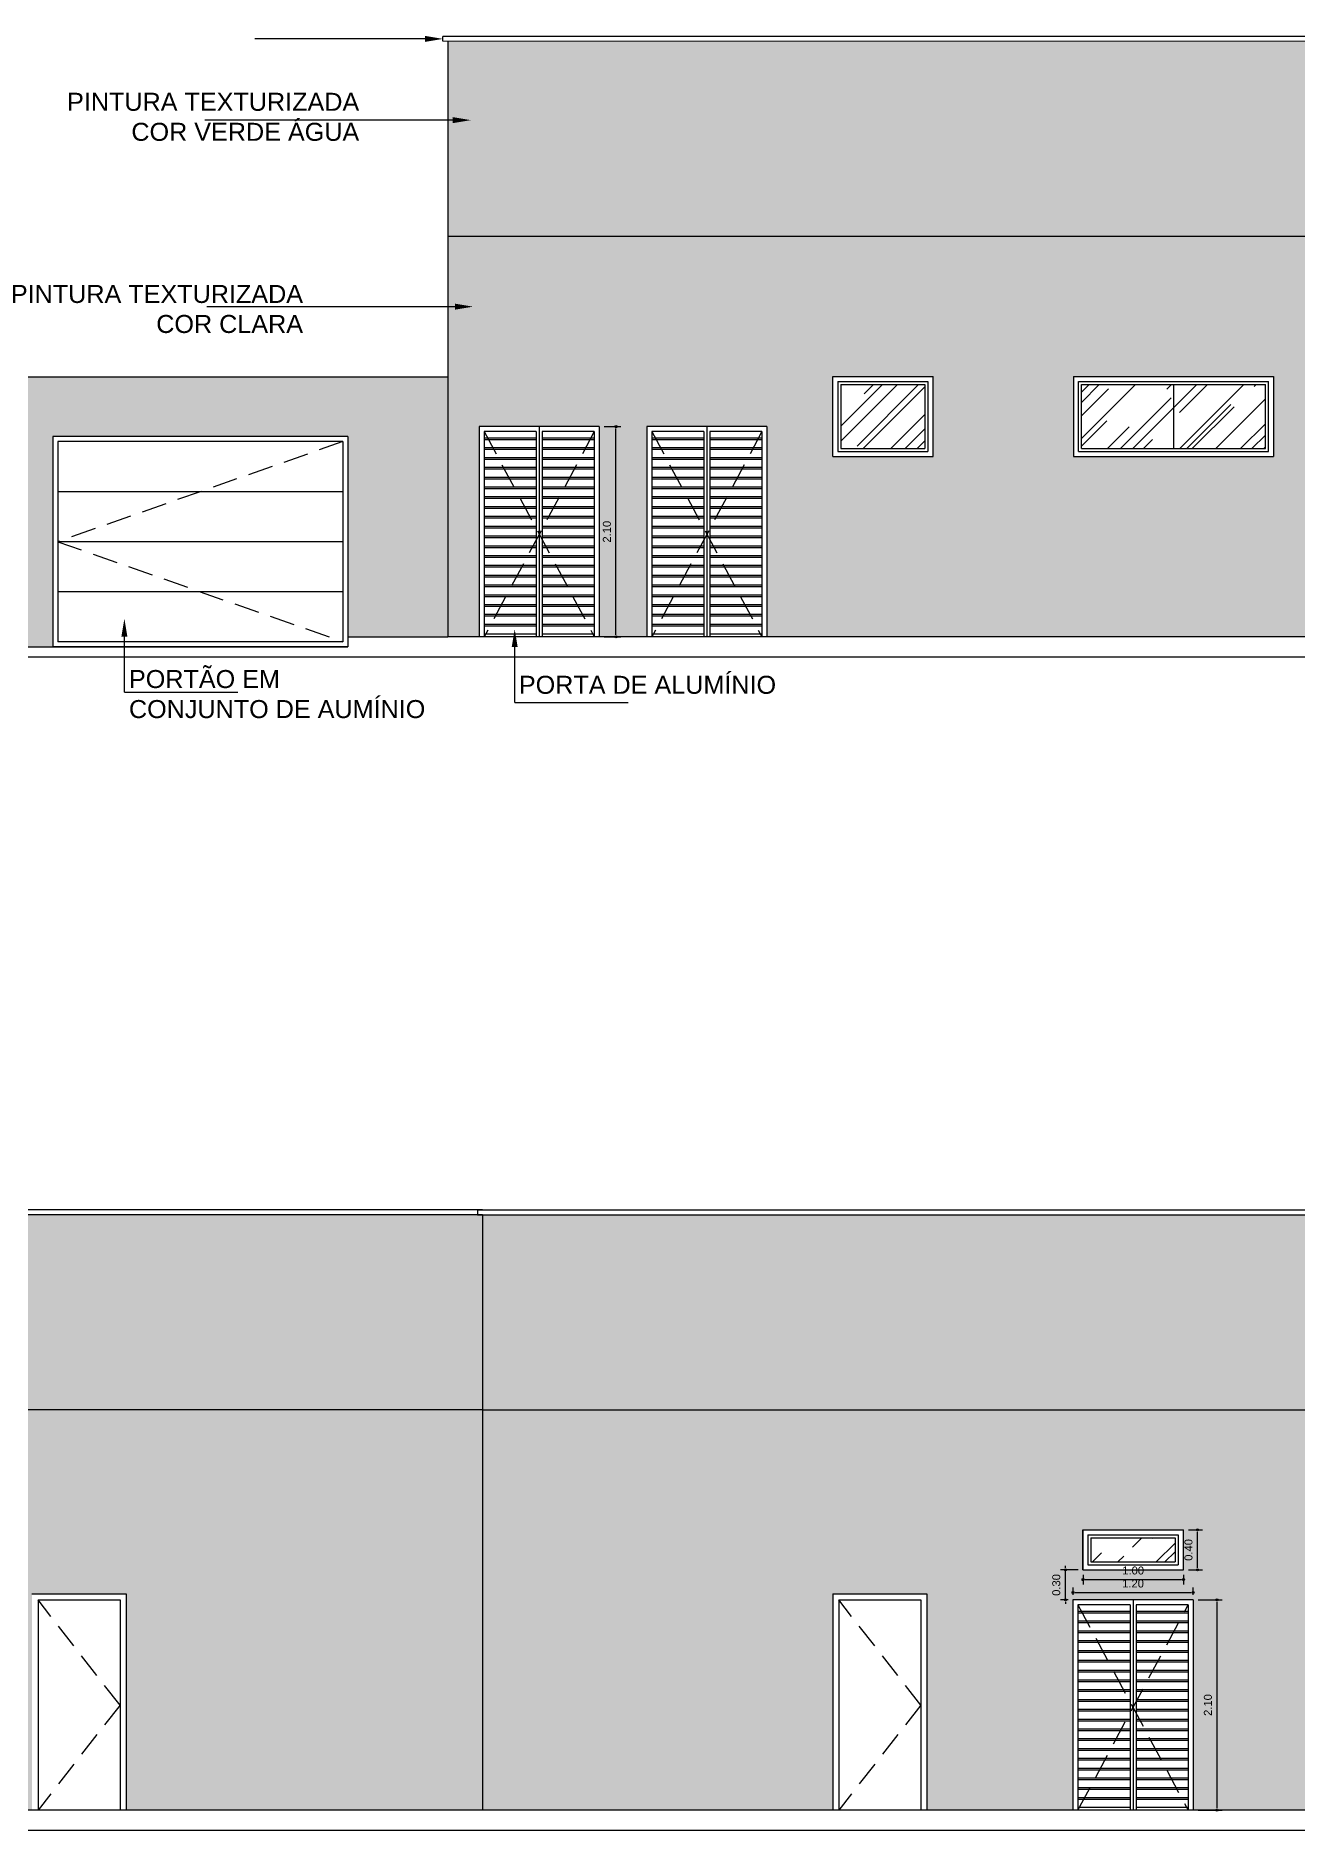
# Model space of a CAD drawing. Header units: millimetres. Extents: x 2125 to 3408, y 1171 to 1686.
# Drawn here: x 2676.11 to 2688.71, y 1492.64 to 1510.57 of the extents above; entities that cross this region are included whole.
import ezdxf

# ---------------------------------------------------------------- set-up
doc = ezdxf.new("R2010")
doc.units = ezdxf.units.MM
doc.linetypes.add('HIDDEN', pattern=[0.375, 0.25, -0.125])
for name, color, linetype in [('ESQUADRIA', 3, 'Continuous'), ('ESQUADRIAS', 7, 'Continuous'), ('Esquadrias_Portas', 2, 'Continuous'), ('LAYOUT', 7, 'Continuous'), ('Layout_Granito', 3, 'Continuous'), ('PAREDE', 4, 'Continuous'), ('TEXTO02', 3, 'Continuous')]:
    doc.layers.add(name, color=color, linetype=linetype)
doc.styles.add('ROMANS', font='arial.ttf')
doc.styles.get("Standard").update_dxf_attribs({"font": 'arial.ttf'})
doc.dimstyles.new('ESCALA 50', dxfattribs={"dimtxt": 0.08, "dimasz": 0.02, "dimexe": 0.05, "dimexo": 0.05, "dimgap": 0.05, "dimtad": 1, "dimlfac": -10, "dimzin": 1, "dimdsep": 46, "dimtxsty": 'ROMANS', "dimblk1": 'PPC', "dimblk2": 'PPC', "dimsah": 1, "dimcen": 0.02, "dimclrd": 7, "dimclre": 7, "dimclrt": 3, "dimadec": 0, "dimazin": 0, "dimtfac": 1, "dimtix": 1, "dimtmove": 1, "dimatfit": 3, "dimldrblk": 'PPC', "dimfxl": 0, "dimtolj": 1, "dimtzin": 12, "dimarcsym": 0})
pattern_1 = [(45, (20.05202, -0.50708), (0.32328922, 0.862104588), [5.715, -0.762, 1.905, -0.381]), (45, (20.27563, -0.01406), (-0.6277199, 0.088904536), [1.143, -0.12573, 2.286, -0.28575]), (45, (19.95773, -0.14338), (1.220416807, 1.581423103), [3.048, -0.5334, 1.524, -0.381])]

# ---------------------------------------------------------------- blocks, each defined once
blk = doc.blocks.new('PPC')
at = {"color": 2}
blk.add_circle((0, 0), 0.5, dxfattribs=at)
blk = doc.blocks.new('*D1138')
at = {"color": 7, "lineweight": -2, "transparency": 16777216}
for p, q in [((2681.79, 1506.663), (2681.957, 1506.663)), ((2681.907, 1504.583), (2681.907, 1506.643)), ((2681.79, 1504.563), (2681.957, 1504.563))]:
    blk.add_line(p, q, dxfattribs=at)
at = {"layer": 'DEFPOINTS', "color": 0, "transparency": 16777216}
for p in [(2681.74, 1506.663), (2681.907, 1506.663), (2681.74, 1504.563)]:
    blk.add_point(p, dxfattribs=at)
at = {"color": 7, "lineweight": -2, "transparency": 16777216, "xscale": 0.02, "yscale": 0.02, "zscale": 0.02}
for p, rotation in [((2681.907, 1506.663), 90), ((2681.907, 1504.563), 270)]:
    blk.add_blockref('PPC', p, dxfattribs=dict(at, rotation=rotation))
at = {"color": 3, "transparency": 16777216, "insert": (2681.816, 1505.613), "char_height": 0.08, "attachment_point": 5, "rotation": 90, "style": 'ROMANS'}
blk.add_mtext('\\A1;2.10', dxfattribs=at)
blk = doc.blocks.new('*D1139')
at = {"color": 7, "lineweight": -2, "transparency": 16777216}
for p, q in [((2687.724, 1494.936), (2687.963, 1494.936)), ((2687.913, 1492.856), (2687.913, 1494.916)), ((2687.724, 1492.836), (2687.963, 1492.836))]:
    blk.add_line(p, q, dxfattribs=at)
at = {"layer": 'DEFPOINTS', "color": 0, "transparency": 16777216}
for p in [(2687.674, 1494.936), (2687.913, 1494.936), (2687.674, 1492.836)]:
    blk.add_point(p, dxfattribs=at)
at = {"color": 7, "lineweight": -2, "transparency": 16777216, "xscale": 0.02, "yscale": 0.02, "zscale": 0.02}
for p, rotation in [((2687.913, 1494.936), 90), ((2687.913, 1492.836), 270)]:
    blk.add_blockref('PPC', p, dxfattribs=dict(at, rotation=rotation))
at = {"color": 3, "transparency": 16777216, "insert": (2687.822, 1493.886), "char_height": 0.08, "attachment_point": 5, "rotation": 90, "style": 'ROMANS'}
blk.add_mtext('\\A1;2.10', dxfattribs=at)
blk = doc.blocks.new('*D1140')
at = {"color": 7, "lineweight": -2, "transparency": 16777216}
for p, q in [((2686.398, 1495.256), (2686.398, 1495.276)), ((2686.524, 1495.236), (2686.348, 1495.236)), ((2686.398, 1494.936), (2686.398, 1495.236)), ((2686.424, 1494.936), (2686.348, 1494.936)), ((2686.398, 1494.916), (2686.398, 1494.896))]:
    blk.add_line(p, q, dxfattribs=at)
at = {"layer": 'DEFPOINTS', "color": 0, "transparency": 16777216}
for p in [(2686.398, 1495.236), (2686.574, 1495.236), (2686.474, 1494.936)]:
    blk.add_point(p, dxfattribs=at)
at = {"color": 7, "lineweight": -2, "transparency": 16777216, "xscale": 0.02, "yscale": 0.02, "zscale": 0.02}
for p, rotation in [((2686.398, 1495.236), 270), ((2686.398, 1494.936), 90)]:
    blk.add_blockref('PPC', p, dxfattribs=dict(at, rotation=rotation))
at = {"color": 3, "transparency": 16777216, "insert": (2686.307, 1495.086), "char_height": 0.08, "attachment_point": 5, "rotation": 90, "style": 'ROMANS'}
blk.add_mtext('\\A1;0.30', dxfattribs=at)
blk = doc.blocks.new('*D1141')
at = {"color": 7, "lineweight": -2, "transparency": 16777216}
for p, q in [((2687.627, 1495.636), (2687.769, 1495.636)), ((2687.719, 1495.256), (2687.719, 1495.616)), ((2687.627, 1495.236), (2687.769, 1495.236))]:
    blk.add_line(p, q, dxfattribs=at)
at = {"layer": 'DEFPOINTS', "color": 0, "transparency": 16777216}
for p in [(2687.577, 1495.636), (2687.719, 1495.636), (2687.577, 1495.236)]:
    blk.add_point(p, dxfattribs=at)
at = {"color": 7, "lineweight": -2, "transparency": 16777216, "xscale": 0.02, "yscale": 0.02, "zscale": 0.02}
for p, rotation in [((2687.719, 1495.636), 90), ((2687.719, 1495.236), 270)]:
    blk.add_blockref('PPC', p, dxfattribs=dict(at, rotation=rotation))
at = {"color": 3, "transparency": 16777216, "insert": (2687.628, 1495.436), "char_height": 0.08, "attachment_point": 5, "rotation": 90, "style": 'ROMANS'}
blk.add_mtext('\\A1;0.40', dxfattribs=at)
blk = doc.blocks.new('*D1142')
at = {"color": 7, "lineweight": -2, "transparency": 16777216}
for p, q in [((2686.574, 1495.186), (2686.574, 1495.089)), ((2686.594, 1495.139), (2687.557, 1495.139)), ((2687.577, 1495.186), (2687.577, 1495.089))]:
    blk.add_line(p, q, dxfattribs=at)
at = {"layer": 'DEFPOINTS', "color": 0, "transparency": 16777216}
for p in [(2686.574, 1495.236), (2687.577, 1495.236), (2687.577, 1495.139)]:
    blk.add_point(p, dxfattribs=at)
at = {"color": 7, "lineweight": -2, "transparency": 16777216, "xscale": 0.02, "yscale": 0.02, "zscale": 0.02, "rotation": 180}
blk.add_blockref('PPC', (2686.574, 1495.139), dxfattribs=at)
at = {"color": 7, "lineweight": -2, "transparency": 16777216, "xscale": 0.02, "yscale": 0.02, "zscale": 0.02}
blk.add_blockref('PPC', (2687.577, 1495.139), dxfattribs=at)
at = {"color": 3, "transparency": 16777216, "insert": (2687.075, 1495.23), "char_height": 0.08, "attachment_point": 5, "style": 'ROMANS'}
blk.add_mtext('\\A1;1.00', dxfattribs=at)
blk = doc.blocks.new('*D1143')
at = {"color": 7, "lineweight": -2, "transparency": 16777216}
for p, q in [((2686.474, 1494.986), (2686.474, 1495.06)), ((2686.494, 1495.01), (2687.654, 1495.01)), ((2687.674, 1494.986), (2687.674, 1495.06))]:
    blk.add_line(p, q, dxfattribs=at)
at = {"layer": 'DEFPOINTS', "color": 0, "transparency": 16777216}
for p in [(2686.474, 1494.936), (2687.674, 1495.01), (2687.674, 1494.936)]:
    blk.add_point(p, dxfattribs=at)
at = {"color": 7, "lineweight": -2, "transparency": 16777216, "xscale": 0.02, "yscale": 0.02, "zscale": 0.02, "rotation": 180}
blk.add_blockref('PPC', (2686.474, 1495.01), dxfattribs=at)
at = {"color": 7, "lineweight": -2, "transparency": 16777216, "xscale": 0.02, "yscale": 0.02, "zscale": 0.02}
blk.add_blockref('PPC', (2687.674, 1495.01), dxfattribs=at)
at = {"color": 3, "transparency": 16777216, "insert": (2687.074, 1495.1), "char_height": 0.08, "attachment_point": 5, "style": 'ROMANS'}
blk.add_mtext('\\A1;1.20', dxfattribs=at)

msp = doc.modelspace()

# ---------------------------------------------------------------- hatches: boundary and pattern name
at = {"transparency": 33554559}
h = msp.add_hatch(color=134, dxfattribs=at)
h.dxf.hatch_style = 1
h.paths.add_polyline_path([(2725.0278, 1510.5097), (2720.6278, 1510.5097), (2720.6278, 1508.563), (2725.0278, 1508.563)])
h.paths.add_polyline_path([(2713.6278, 1510.513), (2680.2278, 1510.5141), (2680.2278, 1508.563), (2713.6278, 1508.563)])
at = {"true_color": 0xe6e6e6, "transparency": 33554559}
h = msp.add_hatch(color=254, dxfattribs=at)
h.dxf.hatch_style = 1
h.paths.add_polyline_path([(2713.6278, 1504.563), (2713.6278, 1508.563), (2680.2278, 1508.563), (2680.2278, 1504.563), (2680.5403, 1504.563), (2680.5403, 1506.663), (2681.7403, 1506.663), (2681.7403, 1504.563), (2682.2153, 1504.563), (2682.2153, 1506.663), (2683.4153, 1506.663), (2683.4153, 1504.563)])
h.paths.add_polyline_path([(2707.1778, 1506.363), (2707.1778, 1507.163), (2709.1778, 1507.163), (2709.1778, 1506.363)], flags=16)
h.paths.add_polyline_path([(2707.2278, 1506.413), (2707.2278, 1507.113), (2709.1278, 1507.113), (2709.1278, 1506.413)], flags=0)
h.paths.add_polyline_path([(2707.2578, 1506.443), (2707.2578, 1507.083), (2709.0978, 1507.083), (2709.0978, 1506.443)], flags=0)
h.paths.add_polyline_path([(2705.5778, 1506.363), (2703.5778, 1506.363), (2703.5778, 1507.163), (2705.5778, 1507.163)], flags=16)
h.paths.add_polyline_path([(2705.5278, 1506.413), (2703.6278, 1506.413), (2703.6278, 1507.113), (2705.5278, 1507.113)], flags=0)
h.paths.add_polyline_path([(2705.4978, 1506.443), (2703.6578, 1506.443), (2703.6578, 1507.083), (2705.4978, 1507.083)], flags=0)
h.paths.add_polyline_path([(2710.3278, 1506.363), (2710.3278, 1507.163), (2712.3278, 1507.163), (2712.3278, 1506.363)], flags=16)
h.paths.add_polyline_path([(2710.3778, 1506.413), (2710.3778, 1507.113), (2712.2778, 1507.113), (2712.2778, 1506.413)], flags=0)
h.paths.add_polyline_path([(2710.4078, 1506.443), (2710.4078, 1507.083), (2712.2478, 1507.083), (2712.2478, 1506.443)], flags=0)
h.paths.add_polyline_path([(2702.8278, 1506.363), (2700.8278, 1506.363), (2700.8278, 1507.163), (2702.8278, 1507.163)], flags=16)
h.paths.add_polyline_path([(2702.7778, 1506.413), (2700.8778, 1506.413), (2700.8778, 1507.113), (2702.7778, 1507.113)], flags=0)
h.paths.add_polyline_path([(2702.7478, 1506.443), (2700.9078, 1506.443), (2700.9078, 1507.083), (2702.7478, 1507.083)], flags=0)
h.paths.add_polyline_path([(2700.0778, 1506.363), (2698.0778, 1506.363), (2698.0778, 1507.163), (2700.0778, 1507.163)], flags=16)
h.paths.add_polyline_path([(2700.0278, 1506.413), (2698.1278, 1506.413), (2698.1278, 1507.113), (2700.0278, 1507.113)], flags=0)
h.paths.add_polyline_path([(2699.9978, 1506.443), (2698.1578, 1506.443), (2698.1578, 1507.083), (2699.9978, 1507.083)], flags=0)
h.paths.add_polyline_path([(2697.3278, 1506.363), (2695.3278, 1506.363), (2695.3278, 1507.163), (2697.3278, 1507.163)], flags=16)
h.paths.add_polyline_path([(2697.2778, 1506.413), (2695.3778, 1506.413), (2695.3778, 1507.113), (2697.2778, 1507.113)], flags=0)
h.paths.add_polyline_path([(2697.2478, 1506.443), (2695.4078, 1506.443), (2695.4078, 1507.083), (2697.2478, 1507.083)], flags=0)
h.paths.add_polyline_path([(2694.5778, 1506.363), (2692.5778, 1506.363), (2692.5778, 1507.163), (2694.5778, 1507.163)], flags=16)
h.paths.add_polyline_path([(2694.5278, 1506.413), (2692.6278, 1506.413), (2692.6278, 1507.113), (2694.5278, 1507.113)], flags=0)
h.paths.add_polyline_path([(2694.4978, 1506.443), (2692.6578, 1506.443), (2692.6578, 1507.083), (2694.4978, 1507.083)], flags=0)
h.paths.add_polyline_path([(2691.8278, 1506.363), (2689.8278, 1506.363), (2689.8278, 1507.163), (2691.8278, 1507.163)], flags=16)
h.paths.add_polyline_path([(2691.7778, 1506.413), (2689.8778, 1506.413), (2689.8778, 1507.113), (2691.7778, 1507.113)], flags=0)
h.paths.add_polyline_path([(2691.7478, 1506.443), (2689.9078, 1506.443), (2689.9078, 1507.083), (2691.7478, 1507.083)], flags=0)
h.paths.add_polyline_path([(2688.4778, 1506.363), (2686.4778, 1506.363), (2686.4778, 1507.163), (2688.4778, 1507.163)], flags=16)
h.paths.add_polyline_path([(2688.4278, 1506.413), (2686.5278, 1506.413), (2686.5278, 1507.113), (2688.4278, 1507.113)], flags=0)
h.paths.add_polyline_path([(2688.3978, 1506.443), (2686.5578, 1506.443), (2686.5578, 1507.083), (2688.3978, 1507.083)], flags=0)
h.paths.add_polyline_path([(2685.0778, 1506.363), (2684.0745, 1506.363), (2684.0745, 1507.163), (2685.0778, 1507.163)], flags=16)
h.paths.add_polyline_path([(2685.0245, 1506.413), (2684.1245, 1506.413), (2684.1245, 1507.113), (2685.0245, 1507.113)], flags=0)
h.paths.add_polyline_path([(2684.9945, 1506.443), (2684.1545, 1506.443), (2684.1545, 1507.083), (2684.9945, 1507.083)], flags=0)
h.paths.add_polyline_path([(2720.6278, 1504.563), (2720.6278, 1508.563), (2713.6278, 1508.563), (2713.6278, 1504.563)])
h.paths.add_polyline_path([(2714.1778, 1506.363), (2714.1778, 1507.163), (2716.1778, 1507.163), (2716.1778, 1506.363)], flags=16)
h.paths.add_polyline_path([(2714.2278, 1506.413), (2714.2278, 1507.113), (2716.1278, 1507.113), (2716.1278, 1506.413)], flags=0)
h.paths.add_polyline_path([(2714.2578, 1506.443), (2714.2578, 1507.083), (2716.0978, 1507.083), (2716.0978, 1506.443)], flags=0)
h.paths.add_polyline_path([(2716.9278, 1506.363), (2716.9278, 1507.163), (2718.9278, 1507.163), (2718.9278, 1506.363)], flags=16)
h.paths.add_polyline_path([(2716.9778, 1506.413), (2716.9778, 1507.113), (2718.8778, 1507.113), (2718.8778, 1506.413)], flags=0)
h.paths.add_polyline_path([(2717.0078, 1506.443), (2717.0078, 1507.083), (2718.8478, 1507.083), (2718.8478, 1506.443)], flags=0)
h.paths.add_polyline_path([(2720.6278, 1508.563), (2720.6278, 1506.663), (2725.0278, 1506.663), (2725.0278, 1508.563)])
h = msp.add_hatch(color=254, dxfattribs=at)
h.dxf.hatch_style = 1
h.paths.add_polyline_path([(2674.3736, 1495.4356), (2668.3686, 1495.4356), (2668.3686, 1492.7356), (2673.3736, 1492.7356), (2673.3736, 1492.8356), (2674.3736, 1492.8356)])
h.paths.add_polyline_path([(2692.3486, 1495.4356), (2689.7736, 1495.4356), (2689.7736, 1492.8356), (2690.7736, 1492.8356), (2690.7736, 1492.7356), (2692.3486, 1492.7356)])
h.paths.add_polyline_path([(2703.5385, 1496.2856), (2700.9635, 1496.2856), (2700.9635, 1495.4356), (2700.9635, 1492.7356), (2702.5385, 1492.7356), (2702.5385, 1492.8356), (2703.5385, 1492.8356)])
h.paths.add_polyline_path([(2724.9435, 1495.4356), (2718.9385, 1495.4356), (2718.9385, 1492.8356), (2719.9385, 1492.8356), (2719.9385, 1492.7356), (2724.9435, 1492.7356)])
h.paths.add_polyline_path([(2676.2778, 1506.563), (2679.2278, 1506.563), (2679.2278, 1504.563), (2680.2278, 1504.563), (2680.2278, 1507.163), (2672.6128, 1507.163), (2672.6128, 1504.463), (2676.2778, 1504.463)])
h.paths.add_polyline_path([(2726.6028, 1507.163), (2725.0278, 1507.163), (2725.0278, 1506.663), (2725.0278, 1504.563), (2726.0278, 1504.563), (2726.0278, 1504.463), (2726.6028, 1504.463)])
h.paths.add_polyline_path([(2699.7184, 1494.9795), (2702.7287, 1494.9795), (2702.7287, 1495.6536), (2699.7184, 1495.6536)], flags=9)
h.paths.add_polyline_path([(2672.5944, 1506.6552), (2676.0829, 1506.6552), (2676.0829, 1506.9346), (2672.5944, 1506.9346)], flags=9)
h.paths.add_polyline_path([(2672.5578, 1506.3342), (2675.8789, 1506.3342), (2675.8789, 1506.7408), (2672.5578, 1506.7408)], flags=9)
h.paths.add_polyline_path([(2672.6893, 1505.5205), (2675.9263, 1505.5205), (2675.9263, 1505.7999), (2672.6893, 1505.7999)], flags=24)
h.paths.add_polyline_path([(2725.1938, 1504.7156), (2728.204, 1504.7156), (2728.204, 1505.432), (2725.1938, 1505.432)], flags=9)
h.paths.add_polyline_path([(2725.1668, 1505.3982), (2726.5286, 1505.3982), (2726.5286, 1505.7691), (2725.1668, 1505.7691)], flags=24)
h = msp.add_hatch()
h.set_pattern_fill('AR-RROOF', color=1, scale=0.015, angle=45)
h.set_pattern_definition(pattern_1)
h.paths.add_polyline_path([(2684.1545, 1507.083), (2684.1545, 1506.443), (2684.9945, 1506.443), (2684.9945, 1507.083)])
at = {"transparency": 33554559}
h = msp.add_hatch(color=133, dxfattribs=at)
h.dxf.hatch_style = 1
h.paths.add_polyline_path([(2709.3385, 1498.7675), (2703.5385, 1498.7675), (2703.5385, 1496.8356), (2709.3385, 1496.8356)])
h.paths.add_polyline_path([(2680.5736, 1498.7856), (2680.5236, 1498.7856), (2674.3736, 1498.7856), (2674.3736, 1496.8356), (2680.5736, 1496.8356)])
h = msp.add_hatch(color=134, dxfattribs=at)
h.dxf.hatch_style = 1
h.paths.add_polyline_path([(2718.9385, 1498.7675), (2709.3385, 1498.7675), (2709.3385, 1496.8356), (2718.9385, 1496.8356)])
h.paths.add_polyline_path([(2689.7736, 1498.7856), (2680.5736, 1498.7856), (2680.5736, 1496.8356), (2689.7736, 1496.8356)])
at = {"true_color": 0xe6e6e6, "transparency": 33554559}
h = msp.add_hatch(color=254, dxfattribs=at)
h.dxf.hatch_style = 1
h.paths.add_polyline_path([(2713.1385, 1496.8356), (2709.3385, 1496.8356), (2709.3385, 1492.8356), (2713.1385, 1492.8356)])
h.paths.add_polyline_path([(2718.9385, 1496.8356), (2715.1385, 1496.8356), (2715.1385, 1492.8356), (2718.9385, 1492.8356)])
h.paths.add_polyline_path([(2715.1385, 1496.8356), (2713.1385, 1496.8356), (2713.1385, 1492.8356), (2713.4704, 1492.8356), (2713.4704, 1493.7289), (2713.3704, 1493.7289), (2713.3704, 1493.8556), (2714.8704, 1493.8556), (2714.8704, 1493.7289), (2714.7704, 1493.7289), (2714.7704, 1493.559), (2715.1385, 1493.559)])
h.paths.add_polyline_path([(2713.5385, 1494.6356), (2713.5385, 1494.6656), (2713.5385, 1495.1256), (2714.7385, 1495.1256), (2714.7385, 1494.6656), (2714.7385, 1494.6356)], flags=16)
h.paths.add_polyline_path([(2714.6885, 1494.7156), (2713.5885, 1494.7156), (2713.5885, 1495.0756), (2714.6885, 1495.0756)], flags=0)
h.paths.add_polyline_path([(2714.186, 1494.7256), (2714.186, 1494.8856), (2714.6685, 1494.8856), (2714.6685, 1494.7256)], flags=0)
h.paths.add_polyline_path([(2714.186, 1494.9056), (2714.186, 1495.0556), (2714.6685, 1495.0556), (2714.6685, 1494.9056)], flags=0)
h.paths.add_polyline_path([(2714.0935, 1494.7256), (2713.611, 1494.7256), (2713.611, 1494.8856), (2714.0935, 1494.8856)], flags=0)
h.paths.add_polyline_path([(2714.0935, 1494.9056), (2713.611, 1494.9056), (2713.611, 1495.0556), (2714.0935, 1495.0556)], flags=0)
h.paths.add_polyline_path([(2689.7736, 1496.8356), (2680.5736, 1496.8356), (2680.5736, 1492.8356), (2684.0736, 1492.8356), (2684.0736, 1494.9956), (2685.0136, 1494.9956), (2685.0136, 1492.8356), (2686.4736, 1492.8356), (2686.4736, 1494.9356), (2687.6736, 1494.9356), (2687.6736, 1492.8356), (2689.7736, 1492.8356)])
h.paths.add_polyline_path([(2686.5736, 1495.2356), (2686.5736, 1495.6356), (2687.5769, 1495.6356), (2687.5769, 1495.2356)], flags=16)
h.paths.add_polyline_path([(2686.6236, 1495.2856), (2686.6236, 1495.5856), (2687.5236, 1495.5856), (2687.5236, 1495.2856)], flags=0)
h.paths.add_polyline_path([(2686.6536, 1495.3156), (2686.6536, 1495.5556), (2687.4936, 1495.5556), (2687.4936, 1495.3156)], flags=0)
h.paths.add_polyline_path([(2680.5736, 1496.8356), (2674.3736, 1496.8356), (2674.3736, 1492.8356), (2676.0711, 1492.8356), (2676.0711, 1494.9956), (2677.0111, 1494.9956), (2677.0111, 1492.8356), (2680.5736, 1492.8356)])
h.paths.add_polyline_path([(2709.3385, 1494.9356), (2703.5385, 1494.9356), (2703.5385, 1492.8356), (2709.3385, 1492.8356)])
h.paths.add_polyline_path([(2709.3385, 1496.8356), (2703.5385, 1496.8356), (2703.5385, 1494.9356), (2709.3385, 1494.9356)])
h.paths.add_polyline_path([(2714.9331, 1493.5752), (2715.58, 1493.5752), (2715.58, 1493.6527), (2714.9331, 1493.6527)], flags=9)
h.paths.add_polyline_path([(2714.9406, 1493.4677), (2715.866, 1493.4677), (2715.866, 1493.5645), (2714.9406, 1493.5645)], flags=9)
h.paths.add_polyline_path([(2714.944, 1493.2172), (2715.4277, 1493.2172), (2715.4277, 1493.2938), (2714.944, 1493.2938)], flags=9)
h.paths.add_polyline_path([(2714.9406, 1493.286), (2715.5359, 1493.286), (2715.5359, 1493.3828), (2714.9406, 1493.3828)], flags=9)
h = msp.add_hatch()
h.set_pattern_fill('AR-RROOF', color=1, scale=0.015, angle=45)
h.set_pattern_definition([(45, (1.8097, 1.6802), (0.32328922, 0.862104588), [5.715, -0.762, 1.905, -0.381]), (45, (2.0333, 2.1732), (-0.6277199, 0.088904536), [1.143, -0.12573, 2.286, -0.28575]), (45, (1.71542, 2.0439), (1.220416807, 1.581423103), [3.048, -0.5334, 1.524, -0.381])])
h.paths.add_polyline_path([(2686.6536, 1495.5556), (2686.6536, 1495.3156), (2687.4936, 1495.3156), (2687.4936, 1495.5556)])
at = {"layer": 'Layout_Granito'}
h = msp.add_hatch(dxfattribs=at)
h.set_pattern_fill('AR-RROOF', color=256, scale=0.015, angle=45)
h.set_pattern_definition(pattern_1)
h.paths.add_polyline_path([(2687.4778, 1506.443), (2687.4778, 1507.083), (2686.5578, 1507.083), (2686.5578, 1506.443)])
h.paths.add_polyline_path([(2688.3978, 1507.083), (2687.4778, 1507.083), (2687.4778, 1506.443), (2688.3978, 1506.443)])
h.paths.add_polyline_path([(2690.8278, 1506.443), (2690.8278, 1507.083), (2689.9078, 1507.083), (2689.9078, 1506.443)])
h.paths.add_polyline_path([(2691.7478, 1507.083), (2690.8278, 1507.083), (2690.8278, 1506.443), (2691.7478, 1506.443)])
h.paths.add_polyline_path([(2693.5778, 1507.083), (2692.6578, 1507.083), (2692.6578, 1506.443), (2693.5778, 1506.443)])
h.paths.add_polyline_path([(2693.5778, 1507.083), (2693.5778, 1506.443), (2694.4978, 1506.443), (2694.4978, 1507.083)])
h.paths.add_polyline_path([(2696.3278, 1506.443), (2696.3278, 1507.083), (2695.4078, 1507.083), (2695.4078, 1506.443)])
h.paths.add_polyline_path([(2697.2478, 1506.443), (2697.2478, 1507.083), (2696.3278, 1507.083), (2696.3278, 1506.443)])
h.paths.add_polyline_path([(2699.0778, 1506.443), (2699.0778, 1507.083), (2698.1578, 1507.083), (2698.1578, 1506.443)])
h.paths.add_polyline_path([(2699.9978, 1507.083), (2699.0778, 1507.083), (2699.0778, 1506.443), (2699.9978, 1506.443)])
h.paths.add_polyline_path([(2700.9078, 1506.443), (2701.8278, 1506.443), (2701.8278, 1507.083), (2700.9078, 1507.083)])
h.paths.add_polyline_path([(2702.7478, 1507.083), (2701.8278, 1507.083), (2701.8278, 1506.443), (2702.7478, 1506.443)])
h.paths.add_polyline_path([(2704.5778, 1507.083), (2703.6578, 1507.083), (2703.6578, 1506.443), (2704.5778, 1506.443)])
h.paths.add_polyline_path([(2705.4978, 1507.083), (2704.5778, 1507.083), (2704.5778, 1506.443), (2705.4978, 1506.443)])
h.paths.add_polyline_path([(2708.1778, 1506.443), (2708.1778, 1507.083), (2707.2578, 1507.083), (2707.2578, 1506.443)])
h.paths.add_polyline_path([(2708.1778, 1507.083), (2708.1778, 1506.443), (2709.0978, 1506.443), (2709.0978, 1507.083)])
h.paths.add_polyline_path([(2711.3278, 1506.443), (2711.3278, 1507.083), (2710.4078, 1507.083), (2710.4078, 1506.443)])
h.paths.add_polyline_path([(2712.2478, 1506.443), (2712.2478, 1507.083), (2711.3278, 1507.083), (2711.3278, 1506.443)])
h.paths.add_polyline_path([(2714.2578, 1506.443), (2715.1778, 1506.443), (2715.1778, 1507.083), (2714.2578, 1507.083)])
h.paths.add_polyline_path([(2716.0978, 1506.443), (2716.0978, 1507.083), (2715.1778, 1507.083), (2715.1778, 1506.443)])
h.paths.add_polyline_path([(2717.9278, 1506.443), (2717.9278, 1507.083), (2717.0078, 1507.083), (2717.0078, 1506.443)])
h.paths.add_polyline_path([(2718.8478, 1506.443), (2718.8478, 1507.083), (2717.9278, 1507.083), (2717.9278, 1506.443)])

# ---------------------------------------------------------------- linework, layer by layer
for p, q in [((2680.5403, 1506.663), (2680.5403, 1504.563)), ((2681.7403, 1506.663), (2680.5403, 1506.663)), ((2680.5403, 1506.663), (2680.5403, 1504.563)), ((2681.7403, 1506.663), (2680.5403, 1506.663)), ((2680.5903, 1506.613), (2680.5903, 1504.563)), ((2681.1103, 1506.613), (2680.5903, 1506.613)), ((2681.1103, 1506.613), (2681.1103, 1504.563)), ((2681.1403, 1506.663), (2681.1403, 1504.563)), ((2681.1703, 1506.613), (2681.1703, 1504.563)), ((2681.6903, 1506.613), (2681.1703, 1506.613)), ((2681.6903, 1506.613), (2681.6903, 1504.563)), ((2681.7403, 1506.663), (2681.7403, 1504.563)), ((2681.7403, 1506.663), (2681.7403, 1504.563)), ((2682.2153, 1506.663), (2682.2153, 1504.563)), ((2683.4153, 1506.663), (2682.2153, 1506.663)), ((2682.2153, 1506.663), (2682.2153, 1504.563)), ((2683.4153, 1506.663), (2682.2153, 1506.663)), ((2682.2653, 1506.613), (2682.2653, 1504.563)), ((2682.7853, 1506.613), (2682.2653, 1506.613)), ((2682.7853, 1506.613), (2682.7853, 1504.563)), ((2682.8153, 1506.663), (2682.8153, 1504.563)), ((2682.8453, 1506.613), (2682.8453, 1504.563)), ((2683.3653, 1506.613), (2682.8453, 1506.613)), ((2683.3653, 1506.613), (2683.3653, 1504.563)), ((2683.4153, 1506.663), (2683.4153, 1504.563)), ((2683.4153, 1506.663), (2683.4153, 1504.563)), ((2666.0128, 1504.463), (2679.2278, 1504.463)), ((2679.2278, 1504.463), (2676.2778, 1504.463)), ((2679.2278, 1504.563), (2680.2278, 1504.563)), ((2679.2278, 1504.563), (2679.2278, 1504.463)), ((2666.0128, 1504.363), (2726.6028, 1504.363)), ((2676.9946, 1504.0107), (2678.1286, 1504.0107)), ((2680.8945, 1503.906), (2682.0284, 1503.906)), ((2686.5736, 1495.6356), (2686.5736, 1495.2356)), ((2686.4736, 1494.9356), (2686.4736, 1492.8356)), ((2687.6736, 1494.9356), (2686.4736, 1494.9356)), ((2687.0736, 1494.9356), (2687.0736, 1492.8356)), ((2687.6736, 1494.9356), (2687.6736, 1492.8356)), ((2686.5236, 1494.8856), (2686.5236, 1492.8356)), ((2687.0436, 1494.8856), (2686.5236, 1494.8856)), ((2687.0436, 1494.8856), (2687.0436, 1492.8356)), ((2687.6236, 1494.8856), (2687.1036, 1494.8856)), ((2687.1036, 1494.8856), (2687.1036, 1492.8356)), ((2687.6236, 1494.8856), (2687.6236, 1492.8356)), ((2688.0236, 1492.8356), (2686.1236, 1492.8356)), ((2687.6736, 1492.8356), (2686.4736, 1492.8356)), ((2668.3686, 1492.6356), (2692.3486, 1492.6356))]:
    msp.add_line(p, q)
at = {"color": 1, "linetype": 'HIDDEN'}
for p, q in [((2680.5903, 1506.613), (2681.6903, 1504.563)), ((2681.6903, 1506.613), (2680.5903, 1504.563)), ((2682.2653, 1506.613), (2683.3653, 1504.563)), ((2683.3653, 1506.613), (2682.2653, 1504.563)), ((2679.1778, 1506.513), (2676.3278, 1505.513)), ((2676.3278, 1505.513), (2679.1778, 1504.513)), ((2676.9511, 1493.8856), (2676.1311, 1494.9356)), ((2684.9536, 1493.8856), (2684.1336, 1494.9356)), ((2686.5236, 1494.8856), (2687.6236, 1492.8356)), ((2686.5236, 1492.8356), (2687.6236, 1494.8856)), ((2676.9511, 1493.8856), (2676.1311, 1492.8356)), ((2684.9536, 1493.8856), (2684.1336, 1492.8356))]:
    msp.add_line(p, q, dxfattribs=at)
at = {"color": 2}
for p, q in [((2680.5736, 1498.8356), (2674.3236, 1498.8356)), ((2680.5736, 1498.7856), (2674.3236, 1498.7856)), ((2680.5736, 1496.8356), (2674.3736, 1496.8356))]:
    msp.add_line(p, q, dxfattribs=at)
at = {"layer": 'ESQUADRIA'}
for p, q in [((2684.0745, 1506.363), (2684.0745, 1507.163)), ((2684.0745, 1507.163), (2685.0778, 1507.163)), ((2684.1245, 1507.113), (2684.1245, 1506.413)), ((2684.1245, 1507.113), (2685.0245, 1507.113)), ((2685.0245, 1507.113), (2685.0245, 1506.413)), ((2685.0778, 1506.363), (2685.0778, 1507.163)), ((2686.4778, 1507.163), (2686.4778, 1506.363)), ((2686.4778, 1507.163), (2688.4778, 1507.163)), ((2686.5278, 1506.413), (2686.5278, 1507.113)), ((2686.5278, 1507.113), (2688.4278, 1507.113)), ((2688.4278, 1506.413), (2688.4278, 1507.113)), ((2688.4778, 1507.163), (2688.4778, 1506.363)), ((2684.1545, 1507.083), (2684.1545, 1506.443)), ((2684.1545, 1507.083), (2684.9945, 1507.083)), ((2684.9945, 1507.083), (2684.9945, 1506.443)), ((2686.5578, 1506.443), (2686.5578, 1507.083)), ((2686.5578, 1507.083), (2688.3978, 1507.083)), ((2687.4778, 1507.083), (2687.4778, 1506.443)), ((2688.3978, 1506.443), (2688.3978, 1507.083)), ((2684.1245, 1506.413), (2685.0245, 1506.413)), ((2684.1545, 1506.443), (2684.9945, 1506.443)), ((2686.5278, 1506.413), (2688.4278, 1506.413)), ((2686.5578, 1506.443), (2688.3978, 1506.443)), ((2684.0745, 1506.363), (2685.0778, 1506.363)), ((2686.4778, 1506.363), (2688.4778, 1506.363)), ((2686.5736, 1495.2356), (2686.5736, 1495.6356)), ((2686.5736, 1495.6356), (2687.5769, 1495.6356)), ((2687.5769, 1495.2356), (2687.5769, 1495.6356)), ((2686.6236, 1495.5856), (2687.5236, 1495.5856)), ((2686.6236, 1495.5856), (2686.6236, 1495.2856)), ((2686.6536, 1495.5556), (2687.4936, 1495.5556)), ((2686.6536, 1495.5556), (2686.6536, 1495.3156)), ((2687.4936, 1495.5556), (2687.4936, 1495.3156)), ((2687.5236, 1495.5856), (2687.5236, 1495.2856)), ((2686.6236, 1495.2856), (2687.5236, 1495.2856)), ((2686.6536, 1495.3156), (2687.4936, 1495.3156)), ((2686.5736, 1495.2356), (2687.5769, 1495.2356))]:
    msp.add_line(p, q, dxfattribs=at)
at = {"layer": 'ESQUADRIAS', "color": 3}
for points in [[(2680.5903, 1506.5513), (2681.1103, 1506.5513)], [(2681.1703, 1506.5513), (2681.6903, 1506.5513)], [(2682.2653, 1506.5513), (2682.7853, 1506.5513)], [(2682.8453, 1506.5513), (2683.3653, 1506.5513)], [(2681.1103, 1506.5313), (2680.5903, 1506.5313)], [(2680.5903, 1506.4533), (2681.1103, 1506.4533)], [(2681.1103, 1506.4333), (2680.5903, 1506.4333)], [(2681.6903, 1506.5313), (2681.1703, 1506.5313)], [(2681.1703, 1506.4533), (2681.6903, 1506.4533)], [(2681.6903, 1506.4333), (2681.1703, 1506.4333)], [(2682.7853, 1506.5313), (2682.2653, 1506.5313)], [(2682.2653, 1506.4533), (2682.7853, 1506.4533)], [(2682.7853, 1506.4333), (2682.2653, 1506.4333)], [(2683.3653, 1506.5313), (2682.8453, 1506.5313)], [(2682.8453, 1506.4533), (2683.3653, 1506.4533)], [(2683.3653, 1506.4333), (2682.8453, 1506.4333)], [(2680.5903, 1506.3553), (2681.1103, 1506.3553)], [(2681.1103, 1506.3353), (2680.5903, 1506.3353)], [(2680.5903, 1506.2573), (2681.1103, 1506.2573)], [(2681.1103, 1506.2373), (2680.5903, 1506.2373)], [(2681.1703, 1506.3553), (2681.6903, 1506.3553)], [(2681.6903, 1506.3353), (2681.1703, 1506.3353)], [(2681.1703, 1506.2573), (2681.6903, 1506.2573)], [(2681.6903, 1506.2373), (2681.1703, 1506.2373)], [(2682.2653, 1506.3553), (2682.7853, 1506.3553)], [(2682.7853, 1506.3353), (2682.2653, 1506.3353)], [(2682.2653, 1506.2573), (2682.7853, 1506.2573)], [(2682.7853, 1506.2373), (2682.2653, 1506.2373)], [(2682.8453, 1506.3553), (2683.3653, 1506.3553)], [(2683.3653, 1506.3353), (2682.8453, 1506.3353)], [(2682.8453, 1506.2573), (2683.3653, 1506.2573)], [(2683.3653, 1506.2373), (2682.8453, 1506.2373)], [(2680.5903, 1506.1593), (2681.1103, 1506.1593)], [(2681.1103, 1506.1393), (2680.5903, 1506.1393)], [(2680.5903, 1506.0613), (2681.1103, 1506.0613)], [(2681.1103, 1506.0413), (2680.5903, 1506.0413)], [(2681.1703, 1506.1593), (2681.6903, 1506.1593)], [(2681.6903, 1506.1393), (2681.1703, 1506.1393)], [(2681.1703, 1506.0613), (2681.6903, 1506.0613)], [(2681.6903, 1506.0413), (2681.1703, 1506.0413)], [(2682.2653, 1506.1593), (2682.7853, 1506.1593)], [(2682.7853, 1506.1393), (2682.2653, 1506.1393)], [(2682.2653, 1506.0613), (2682.7853, 1506.0613)], [(2682.7853, 1506.0413), (2682.2653, 1506.0413)], [(2682.8453, 1506.1593), (2683.3653, 1506.1593)], [(2683.3653, 1506.1393), (2682.8453, 1506.1393)], [(2682.8453, 1506.0613), (2683.3653, 1506.0613)], [(2683.3653, 1506.0413), (2682.8453, 1506.0413)], [(2680.5903, 1505.9633), (2681.1103, 1505.9633)], [(2681.1103, 1505.9433), (2680.5903, 1505.9433)], [(2680.5903, 1505.8653), (2681.1103, 1505.8653)], [(2681.1103, 1505.8453), (2680.5903, 1505.8453)], [(2681.1703, 1505.9633), (2681.6903, 1505.9633)], [(2681.6903, 1505.9433), (2681.1703, 1505.9433)], [(2681.1703, 1505.8653), (2681.6903, 1505.8653)], [(2681.6903, 1505.8453), (2681.1703, 1505.8453)], [(2682.2653, 1505.9633), (2682.7853, 1505.9633)], [(2682.7853, 1505.9433), (2682.2653, 1505.9433)], [(2682.2653, 1505.8653), (2682.7853, 1505.8653)], [(2682.7853, 1505.8453), (2682.2653, 1505.8453)], [(2682.8453, 1505.9633), (2683.3653, 1505.9633)], [(2683.3653, 1505.9433), (2682.8453, 1505.9433)], [(2682.8453, 1505.8653), (2683.3653, 1505.8653)], [(2683.3653, 1505.8453), (2682.8453, 1505.8453)], [(2680.5903, 1505.7673), (2681.1103, 1505.7673)], [(2681.1103, 1505.7473), (2680.5903, 1505.7473)], [(2680.5903, 1505.6693), (2681.1103, 1505.6693)], [(2681.1703, 1505.7673), (2681.6903, 1505.7673)], [(2681.6903, 1505.7473), (2681.1703, 1505.7473)], [(2681.1703, 1505.6693), (2681.6903, 1505.6693)], [(2682.2653, 1505.7673), (2682.7853, 1505.7673)], [(2682.7853, 1505.7473), (2682.2653, 1505.7473)], [(2682.2653, 1505.6693), (2682.7853, 1505.6693)], [(2682.8453, 1505.7673), (2683.3653, 1505.7673)], [(2683.3653, 1505.7473), (2682.8453, 1505.7473)], [(2682.8453, 1505.6693), (2683.3653, 1505.6693)], [(2681.1103, 1505.6493), (2680.5903, 1505.6493)], [(2680.5903, 1505.5713), (2681.1103, 1505.5713)], [(2681.1103, 1505.5513), (2680.5903, 1505.5513)], [(2680.5903, 1505.4733), (2681.1103, 1505.4733)], [(2681.6903, 1505.6493), (2681.1703, 1505.6493)], [(2681.1703, 1505.5713), (2681.6903, 1505.5713)], [(2681.6903, 1505.5513), (2681.1703, 1505.5513)], [(2681.1703, 1505.4733), (2681.6903, 1505.4733)], [(2682.7853, 1505.6493), (2682.2653, 1505.6493)], [(2682.2653, 1505.5713), (2682.7853, 1505.5713)], [(2682.7853, 1505.5513), (2682.2653, 1505.5513)], [(2682.2653, 1505.4733), (2682.7853, 1505.4733)], [(2683.3653, 1505.6493), (2682.8453, 1505.6493)], [(2682.8453, 1505.5713), (2683.3653, 1505.5713)], [(2683.3653, 1505.5513), (2682.8453, 1505.5513)], [(2682.8453, 1505.4733), (2683.3653, 1505.4733)], [(2681.1103, 1505.4533), (2680.5903, 1505.4533)], [(2680.5903, 1505.3753), (2681.1103, 1505.3753)], [(2681.1103, 1505.3553), (2680.5903, 1505.3553)], [(2681.6903, 1505.4533), (2681.1703, 1505.4533)], [(2681.1703, 1505.3753), (2681.6903, 1505.3753)], [(2681.6903, 1505.3553), (2681.1703, 1505.3553)], [(2682.7853, 1505.4533), (2682.2653, 1505.4533)], [(2682.2653, 1505.3753), (2682.7853, 1505.3753)], [(2682.7853, 1505.3553), (2682.2653, 1505.3553)], [(2683.3653, 1505.4533), (2682.8453, 1505.4533)], [(2682.8453, 1505.3753), (2683.3653, 1505.3753)], [(2683.3653, 1505.3553), (2682.8453, 1505.3553)], [(2680.5903, 1505.2773), (2681.1103, 1505.2773)], [(2681.1103, 1505.2573), (2680.5903, 1505.2573)], [(2680.5903, 1505.1793), (2681.1103, 1505.1793)], [(2681.1103, 1505.1593), (2680.5903, 1505.1593)], [(2681.1703, 1505.2773), (2681.6903, 1505.2773)], [(2681.6903, 1505.2573), (2681.1703, 1505.2573)], [(2681.1703, 1505.1793), (2681.6903, 1505.1793)], [(2681.6903, 1505.1593), (2681.1703, 1505.1593)], [(2682.2653, 1505.2773), (2682.7853, 1505.2773)], [(2682.7853, 1505.2573), (2682.2653, 1505.2573)], [(2682.2653, 1505.1793), (2682.7853, 1505.1793)], [(2682.7853, 1505.1593), (2682.2653, 1505.1593)], [(2682.8453, 1505.2773), (2683.3653, 1505.2773)], [(2683.3653, 1505.2573), (2682.8453, 1505.2573)], [(2682.8453, 1505.1793), (2683.3653, 1505.1793)], [(2683.3653, 1505.1593), (2682.8453, 1505.1593)], [(2680.5903, 1505.0813), (2681.1103, 1505.0813)], [(2681.1103, 1505.0613), (2680.5903, 1505.0613)], [(2680.5903, 1504.9833), (2681.1103, 1504.9833)], [(2681.1103, 1504.9633), (2680.5903, 1504.9633)], [(2681.1703, 1505.0813), (2681.6903, 1505.0813)], [(2681.6903, 1505.0613), (2681.1703, 1505.0613)], [(2681.1703, 1504.9833), (2681.6903, 1504.9833)], [(2681.6903, 1504.9633), (2681.1703, 1504.9633)], [(2682.2653, 1505.0813), (2682.7853, 1505.0813)], [(2682.7853, 1505.0613), (2682.2653, 1505.0613)], [(2682.2653, 1504.9833), (2682.7853, 1504.9833)], [(2682.7853, 1504.9633), (2682.2653, 1504.9633)], [(2682.8453, 1505.0813), (2683.3653, 1505.0813)], [(2683.3653, 1505.0613), (2682.8453, 1505.0613)], [(2682.8453, 1504.9833), (2683.3653, 1504.9833)], [(2683.3653, 1504.9633), (2682.8453, 1504.9633)], [(2680.5903, 1504.8853), (2681.1103, 1504.8853)], [(2681.1103, 1504.8653), (2680.5903, 1504.8653)], [(2680.5903, 1504.7873), (2681.1103, 1504.7873)], [(2681.1103, 1504.7673), (2680.5903, 1504.7673)], [(2681.1703, 1504.8853), (2681.6903, 1504.8853)], [(2681.6903, 1504.8653), (2681.1703, 1504.8653)], [(2681.1703, 1504.7873), (2681.6903, 1504.7873)], [(2681.6903, 1504.7673), (2681.1703, 1504.7673)], [(2682.2653, 1504.8853), (2682.7853, 1504.8853)], [(2682.7853, 1504.8653), (2682.2653, 1504.8653)], [(2682.2653, 1504.7873), (2682.7853, 1504.7873)], [(2682.7853, 1504.7673), (2682.2653, 1504.7673)], [(2682.8453, 1504.8853), (2683.3653, 1504.8853)], [(2683.3653, 1504.8653), (2682.8453, 1504.8653)], [(2682.8453, 1504.7873), (2683.3653, 1504.7873)], [(2683.3653, 1504.7673), (2682.8453, 1504.7673)], [(2680.5903, 1504.6893), (2681.1103, 1504.6893)], [(2681.1103, 1504.6693), (2680.5903, 1504.6693)], [(2680.5903, 1504.5913), (2681.1103, 1504.5913)], [(2681.1703, 1504.6893), (2681.6903, 1504.6893)], [(2681.6903, 1504.6693), (2681.1703, 1504.6693)], [(2681.1703, 1504.5913), (2681.6903, 1504.5913)], [(2682.2653, 1504.6893), (2682.7853, 1504.6893)], [(2682.7853, 1504.6693), (2682.2653, 1504.6693)], [(2682.2653, 1504.5913), (2682.7853, 1504.5913)], [(2682.8453, 1504.6893), (2683.3653, 1504.6893)], [(2683.3653, 1504.6693), (2682.8453, 1504.6693)], [(2682.8453, 1504.5913), (2683.3653, 1504.5913)], [(2686.5236, 1494.8239), (2687.0436, 1494.8239)], [(2687.0436, 1494.8039), (2686.5236, 1494.8039)], [(2686.5236, 1494.7259), (2687.0436, 1494.7259)], [(2687.1036, 1494.8239), (2687.6236, 1494.8239)], [(2687.6236, 1494.8039), (2687.1036, 1494.8039)], [(2687.1036, 1494.7259), (2687.6236, 1494.7259)], [(2687.0436, 1494.7059), (2686.5236, 1494.7059)], [(2686.5236, 1494.6279), (2687.0436, 1494.6279)], [(2687.0436, 1494.6079), (2686.5236, 1494.6079)], [(2687.6236, 1494.7059), (2687.1036, 1494.7059)], [(2687.1036, 1494.6279), (2687.6236, 1494.6279)], [(2687.6236, 1494.6079), (2687.1036, 1494.6079)], [(2686.5236, 1494.5299), (2687.0436, 1494.5299)], [(2687.0436, 1494.5099), (2686.5236, 1494.5099)], [(2686.5236, 1494.4319), (2687.0436, 1494.4319)], [(2687.0436, 1494.4119), (2686.5236, 1494.4119)], [(2687.1036, 1494.5299), (2687.6236, 1494.5299)], [(2687.6236, 1494.5099), (2687.1036, 1494.5099)], [(2687.1036, 1494.4319), (2687.6236, 1494.4319)], [(2687.6236, 1494.4119), (2687.1036, 1494.4119)], [(2686.5236, 1494.3339), (2687.0436, 1494.3339)], [(2687.0436, 1494.3139), (2686.5236, 1494.3139)], [(2686.5236, 1494.2359), (2687.0436, 1494.2359)], [(2687.0436, 1494.2159), (2686.5236, 1494.2159)], [(2687.1036, 1494.3339), (2687.6236, 1494.3339)], [(2687.6236, 1494.3139), (2687.1036, 1494.3139)], [(2687.1036, 1494.2359), (2687.6236, 1494.2359)], [(2687.6236, 1494.2159), (2687.1036, 1494.2159)], [(2686.5236, 1494.1379), (2687.0436, 1494.1379)], [(2687.0436, 1494.1179), (2686.5236, 1494.1179)], [(2686.5236, 1494.0399), (2687.0436, 1494.0399)], [(2687.0436, 1494.0199), (2686.5236, 1494.0199)], [(2687.1036, 1494.1379), (2687.6236, 1494.1379)], [(2687.6236, 1494.1179), (2687.1036, 1494.1179)], [(2687.1036, 1494.0399), (2687.6236, 1494.0399)], [(2687.6236, 1494.0199), (2687.1036, 1494.0199)], [(2686.5236, 1493.9419), (2687.0436, 1493.9419)], [(2687.0436, 1493.9219), (2686.5236, 1493.9219)], [(2686.5236, 1493.8439), (2687.0436, 1493.8439)], [(2687.0436, 1493.8239), (2686.5236, 1493.8239)], [(2687.1036, 1493.9419), (2687.6236, 1493.9419)], [(2687.6236, 1493.9219), (2687.1036, 1493.9219)], [(2687.1036, 1493.8439), (2687.6236, 1493.8439)], [(2687.6236, 1493.8239), (2687.1036, 1493.8239)], [(2686.5236, 1493.7459), (2687.0436, 1493.7459)], [(2687.0436, 1493.7259), (2686.5236, 1493.7259)], [(2686.5236, 1493.6479), (2687.0436, 1493.6479)], [(2687.1036, 1493.7459), (2687.6236, 1493.7459)], [(2687.6236, 1493.7259), (2687.1036, 1493.7259)], [(2687.1036, 1493.6479), (2687.6236, 1493.6479)], [(2687.0436, 1493.6279), (2686.5236, 1493.6279)], [(2686.5236, 1493.5499), (2687.0436, 1493.5499)], [(2687.0436, 1493.5299), (2686.5236, 1493.5299)], [(2687.6236, 1493.6279), (2687.1036, 1493.6279)], [(2687.1036, 1493.5499), (2687.6236, 1493.5499)], [(2687.6236, 1493.5299), (2687.1036, 1493.5299)], [(2686.5236, 1493.4519), (2687.0436, 1493.4519)], [(2687.0436, 1493.4319), (2686.5236, 1493.4319)], [(2686.5236, 1493.3539), (2687.0436, 1493.3539)], [(2687.0436, 1493.3339), (2686.5236, 1493.3339)], [(2687.1036, 1493.4519), (2687.6236, 1493.4519)], [(2687.6236, 1493.4319), (2687.1036, 1493.4319)], [(2687.1036, 1493.3539), (2687.6236, 1493.3539)], [(2687.6236, 1493.3339), (2687.1036, 1493.3339)], [(2686.5236, 1493.2559), (2687.0436, 1493.2559)], [(2687.0436, 1493.2359), (2686.5236, 1493.2359)], [(2686.5236, 1493.1579), (2687.0436, 1493.1579)], [(2687.0436, 1493.1379), (2686.5236, 1493.1379)], [(2687.1036, 1493.2559), (2687.6236, 1493.2559)], [(2687.6236, 1493.2359), (2687.1036, 1493.2359)], [(2687.1036, 1493.1579), (2687.6236, 1493.1579)], [(2687.6236, 1493.1379), (2687.1036, 1493.1379)], [(2686.5236, 1493.0599), (2687.0436, 1493.0599)], [(2687.0436, 1493.0399), (2686.5236, 1493.0399)], [(2686.5236, 1492.9619), (2687.0436, 1492.9619)], [(2687.0436, 1492.9419), (2686.5236, 1492.9419)], [(2687.1036, 1493.0599), (2687.6236, 1493.0599)], [(2687.6236, 1493.0399), (2687.1036, 1493.0399)], [(2687.1036, 1492.9619), (2687.6236, 1492.9619)], [(2687.6236, 1492.9419), (2687.1036, 1492.9419)], [(2686.5236, 1492.8639), (2687.0436, 1492.8639)], [(2687.1036, 1492.8639), (2687.6236, 1492.8639)]]:
    msp.add_lwpolyline(points, dxfattribs=at)
at = {"layer": 'Esquadrias_Portas'}
for p, q in [((2672.6128, 1507.16), (2680.2278, 1507.16)), ((2676.2778, 1506.563), (2676.2778, 1504.463)), ((2679.2278, 1506.563), (2676.2778, 1506.563)), ((2679.2278, 1506.563), (2679.2278, 1504.513)), ((2679.1778, 1506.513), (2676.3278, 1506.513)), ((2676.3278, 1506.513), (2676.3278, 1504.513)), ((2679.1778, 1506.513), (2679.1778, 1504.513)), ((2679.1778, 1506.013), (2676.3278, 1506.013)), ((2679.1778, 1505.513), (2676.3278, 1505.513)), ((2679.1778, 1505.013), (2676.3278, 1505.013)), ((2679.1778, 1504.513), (2676.3278, 1504.513)), ((2684.0736, 1494.9956), (2685.0136, 1494.9956)), ((2684.0736, 1494.9956), (2684.0736, 1492.8356)), ((2684.1336, 1494.9356), (2684.9536, 1494.9356)), ((2684.1336, 1494.9356), (2684.1336, 1492.8356)), ((2684.9536, 1494.9356), (2684.9536, 1492.8356)), ((2685.0136, 1494.9956), (2685.0136, 1492.8356))]:
    msp.add_line(p, q, dxfattribs=at)
at = {"layer": 'Esquadrias_Portas', "color": 1}
for p, q in [((2676.0711, 1494.9956), (2677.0111, 1494.9956)), ((2676.1311, 1494.9356), (2676.9511, 1494.9356)), ((2676.1311, 1494.9356), (2676.1311, 1492.8356)), ((2676.9511, 1494.9356), (2676.9511, 1492.8356)), ((2677.0111, 1494.9956), (2677.0111, 1492.8356))]:
    msp.add_line(p, q, dxfattribs=at)
at = {"layer": 'LAYOUT'}
for p, q in [((2679.9978, 1510.5385), (2678.2991, 1510.5385)), ((2680.2763, 1509.7263), (2677.7976, 1509.7263)), ((2680.2966, 1507.8621), (2677.8179, 1507.8621)), ((2676.9946, 1504.0107), (2676.9946, 1504.5636)), ((2680.8945, 1503.906), (2680.8945, 1504.4589))]:
    msp.add_line(p, q, dxfattribs=at)
for points in [[(2679.9978, 1510.5085), (2680.1778, 1510.5385), (2679.9978, 1510.5685)], [(2680.2763, 1509.6963), (2680.4563, 1509.7263), (2680.2763, 1509.7563)], [(2680.2966, 1507.8321), (2680.4766, 1507.8621), (2680.2966, 1507.8921)], [(2676.9646, 1504.5636), (2676.9946, 1504.7436), (2677.0246, 1504.5636)], [(2680.8645, 1504.4589), (2680.8945, 1504.6389), (2680.9245, 1504.4589)]]:
    msp.add_solid(points, dxfattribs=at)
at = {"layer": 'PAREDE'}
for p, q in [((2713.6278, 1510.563), (2680.1778, 1510.563)), ((2680.1778, 1510.5141), (2680.1778, 1510.563)), ((2713.6278, 1510.513), (2680.1778, 1510.5141)), ((2680.2278, 1510.5141), (2680.2278, 1504.563)), ((2713.6278, 1508.563), (2680.2278, 1508.563)), ((2725.0278, 1504.563), (2680.2278, 1504.563)), ((2680.5236, 1498.8356), (2689.8236, 1498.8356)), ((2680.5236, 1498.8356), (2680.5236, 1498.7856)), ((2680.5236, 1498.7856), (2689.8236, 1498.7856)), ((2680.5736, 1498.7856), (2680.5736, 1492.8356)), ((2680.5736, 1496.8356), (2689.7736, 1496.8356)), ((2690.7736, 1492.8356), (2673.3736, 1492.8356))]:
    msp.add_line(p, q, dxfattribs=at)

# ---------------------------------------------------------------- texts
at = {"layer": 'TEXTO02', "ltscale": 0.0001, "char_height": 0.18}
for s, insert, attachment_point in [('PINTURA TEXTURIZADA \\PCOR VERDE ÁGUA ', (2679.3413, 1509.9998), 3), ('PINTURA TEXTURIZADA\\PCOR CLARA', (2678.7797, 1508.0793), 3), ('PORTÃO EM\\PCONJUNTO DE AUMÍNIO ', (2677.04, 1504.2303), 1), ('PORTA DE ALUMÍNIO', (2680.9365, 1504.1728), 1)]:
    msp.add_mtext(s, dxfattribs=dict(at, insert=insert, attachment_point=attachment_point))

# ---------------------------------------------------------------- dimensions: what is measured, and where the dimension line sits
for base, p1, p2, picture, middle in [((2681.9068, 1506.663), (2681.7403, 1504.563), (2681.7403, 1506.663), '*D1138', (2681.816, 1505.613)), ((2687.7191, 1495.6356), (2687.5769, 1495.2356), (2687.5769, 1495.6356), '*D1141', (2687.6282, 1495.4356)), ((2686.3983, 1495.2356), (2686.4736, 1494.9356), (2686.5736, 1495.2356), '*D1140', (2686.3074, 1495.0856)), ((2687.9127, 1494.9356), (2687.6736, 1492.8356), (2687.6736, 1494.9356), '*D1139', (2687.8219, 1493.8856))]:
    dim = msp.add_linear_dim(base=base, p1=p1, p2=p2, angle=90, dimstyle='ESCALA 50', override={"dimfxl": 0.3, "dimfxlon": 1})
    dim.commit()
    dim.dimension.update_dxf_attribs({"geometry": picture, "text_midpoint": middle})
for base, p1, p2, picture, middle in [((2687.5769, 1495.1389), (2686.5736, 1495.2356), (2687.5769, 1495.2356), '*D1142', (2687.0752, 1495.2298)), ((2687.6736, 1495.0097), (2686.4736, 1494.9356), (2687.6736, 1494.9356), '*D1143', (2687.0736, 1495.1005))]:
    dim = msp.add_linear_dim(base=base, p1=p1, p2=p2, dimstyle='ESCALA 50', override={"dimfxl": 0.3, "dimfxlon": 1})
    dim.commit()
    dim.dimension.update_dxf_attribs({"geometry": picture, "text_midpoint": middle})

doc.saveas('drawing.dxf')
